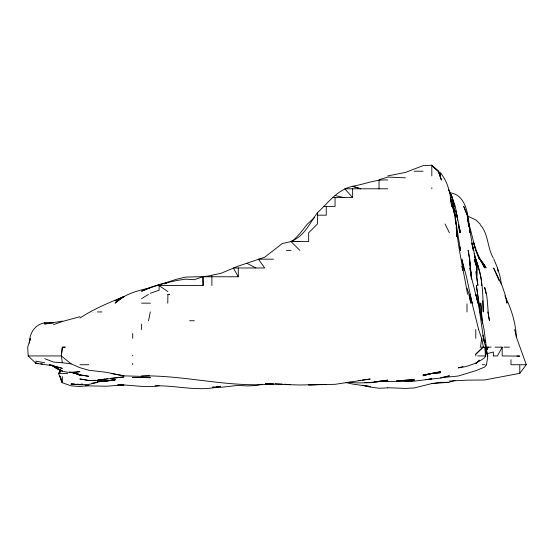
<?xml version="1.0" encoding="UTF-8"?>
<svg xmlns="http://www.w3.org/2000/svg" width="554" height="554" viewBox="0 0 554 554"><rect width="100%" height="100%" fill="white"/><g stroke="black" fill="none" stroke-linecap="round" stroke-linejoin="round"><path stroke-width="0.83" d="M475.796 271.668L477.901 285.566L476.786 276.765L476.807 267.97M482.444 323.148L480.747 303.156L481.571 313.55M485.38 353.535L485.359 355.135L485.075 347.143L485.629 355.938L484.598 357.787C476.835 363.438 467.708 366.769 458.206 367.877L463.006 366.54M167.765 303.156L167.91 294.361L169.676 294.361L167.91 294.361M476.793 276.765L477.008 267.97L474.314 259.175L476.606 267.236M71.147 363.867L61.328 355.938L62.346 347.143L65.33 347.143L62.346 347.33L61.328 355.938L62.346 362.745L71.147 363.867L79.942 367.683L88.737 370.238L106.333 372.295L123.93 375.868L141.519 376.374L149.518 375.889M425.417 379.67L440.61 378.063L449.405 375.82L440.61 377.766L458.206 376.021L475.796 370.702L484.598 367.094L486.516 364.733L487.839 355.938L486.1 347.94M29.39 343.141C29.66 328.834 39.223 320.531 53.551 322.85L44.756 323.965L44.756 322.767M29.978 340.745L30.442 338.342L27.7 347.143L28.171 355.938L35.962 363.396L53.551 365.785L49.431 364.733L62.346 368.362L53.551 365.979M148.527 320.752L150.314 311.95M486.204 350.336L487.001 347.143L491.142 347.143M486.038 350.128L487.001 347.143M60.774 369.67L59.458 373.528L60.615 370.342M486.218 350.876L488.226 347.143L486.412 350.696M60.303 369.913L58.558 373.528L62.18 382.329L60.338 376.727M494.999 347.143L502.187 347.143L497.464 355.938L493.572 355.938M449.405 381.048L467.001 380.148L484.598 379.982L519.784 373.327L526.3 364.733L516.82 338.342L514.645 329.547M352.642 186.345L360.744 188.796L352.642 186.345C337.476 189.35 328.224 202.909 317.456 212.66C309.679 223.047 304.368 236.572 291.065 241.232L299.859 241.579M292.831 240.962L299.859 233.608L307.484 223.982L314.644 217.355M475.796 355.938L475.796 354.165L482.243 347.725M479.522 360.1L475.796 363.666L479.57 360.356M475.796 354.165L483.358 347.143L481.8 338.342M149.518 288.018C137.205 290.705 124.435 294.084 115.128 303.156L123.93 296.529L115.128 300.933L123.93 296.785M141.519 298.675L148.451 294.361M79.942 318.065C93.612 308.98 108.84 302.754 123.93 296.501M147.115 289.084L141.519 291.272L150.314 287.332L159.116 284.576L176.705 280.504L185.507 279.154L194.302 279.694L202.833 276.765L238.282 276.765L238.282 267.97M211.891 275.193L220.693 273.427L238.282 266.121L264.673 257.222L282.27 243.525L291.065 241.579L308.661 241.579L308.661 232.784L317.456 223.982L317.456 212.66M145.522 289.327L176.705 279.195L185.507 277.111L203.096 276.64L211.891 275.518M53.551 324.637L62.346 321.486L79.942 316.694M150.314 293.253L159.116 290.22L159.116 285.566L203.096 285.566L203.096 276.765M455.007 380.411L448.726 382.329L431.815 383.562L414.219 387.973L405.424 388.402L387.828 387.731M379.033 179.697L387.828 177.079L405.424 177.82M430.264 373.749L423.014 375.744L431.012 373.728L423.014 375.044L440.61 371.699L431.815 373.528L440.61 372.71L431.815 373.375M486.994 353.729L493.392 351.991L493.392 355.938M352.642 186.227C364.477 184.344 375.757 179.157 387.828 180.002M387.828 175.895L405.424 172.433L423.014 165.674L431.815 165.196L438.096 171.207L431.815 165.355L438.623 171.207L441.386 180.002L438.623 171.207M99.138 380.058L104.734 379.248L97.539 380.688L88.737 380.473L79.942 378.978L88.737 380.473L95.939 380.314M262.277 384.234L255.879 385.501L247.084 385.944L238.282 385.349L220.693 387.343L212.694 387.218M104.734 379.192L97.539 380.453L105.53 379.151M62.346 321.14L44.756 323.965M91.936 383.181L97.539 382.329L88.737 384.434L79.942 384.801L71.147 383.874L74.347 384.06M103.93 379.248L97.539 380.141L123.93 376.914L110.329 378.382M431.815 383.562L440.61 382.329L448.726 382.329M106.333 378.915L107.933 378.701M362.24 380.092L370.238 379.026L335.052 384.324L308.661 384.885L326.251 384.4M106.333 380.882L97.539 381.879L115.128 380.079L107.933 380.736M379.033 381.145L387.828 380.155C375.162 382.163 362.316 383.825 349.484 382.329L352.642 382.495L346.243 382.378L352.642 382.329M374.234 381.658L376.637 381.401M358.237 380.529L360.64 380.279M212.694 387.121L214.294 386.962M215.894 386.796L220.693 386.311C198.934 392.135 177.003 385.259 155.113 385.84M425.417 379.594L431.815 378.957L414.219 381.145L405.424 381.235L414.219 380.57L405.424 381.394L379.033 381.477L382.232 381.436M159.116 385.674C145.217 388.278 131.443 384.483 117.531 385.009L123.93 384.864L106.333 386.235L85.538 385.799M79.942 374.85L76.487 373.749L79.942 374.989L88.737 376.291L79.942 374.774L71.147 372.295L79.942 371.637C70.039 373.652 59.555 372.198 51.903 365.176L62.346 371.152L53.551 366.464L52.076 365.183L53.551 366.492M387.828 387.869L379.033 388.25L370.238 387.08L362.24 385.245M317.456 384.628L299.859 385.002L265.477 383.977L273.468 383.977C229.155 387.98 185.763 375.127 141.519 375.896M265.477 383.742L270.276 383.638M383.832 381.408L387.828 381.353C380.009 380.633 372.426 383.562 364.636 382.551M85.538 385.577L88.737 385.556L79.942 386.498L71.147 385.847L62.346 382.772M414.219 171.207L423.014 171.207M387.828 188.796L344.775 188.796L352.642 197.598L332.469 197.598M323.612 206.393L335.052 206.393L335.052 197.598M317.456 215.187L326.251 215.187L326.251 206.393M286.383 250.373L291.065 250.373M273.468 259.175L258.393 259.175L264.673 267.97L233.331 267.97L238.282 276.765M141.519 303.156L150.314 303.156M97.539 311.95L101.908 311.95M189.6 320.752L194.302 320.752M484.431 347.143L480.491 347.143L481.661 338.342L478.621 329.547M503.939 347.143L509.465 347.143M28.171 355.938L61.328 355.938M477.749 355.938L485.629 355.938M79.942 364.733L88.737 364.733M482.278 364.733L484.598 364.733M485.983 364.733L486.516 364.733M520.428 364.733L526.3 364.733M58.558 373.528L67.678 373.528M275.068 383.652L282.27 384.005M76.743 384.199L79.146 384.337M516.972 355.938L519.784 356.132L502.187 355.938L502.187 347.143M62.346 362.745L53.551 362.081L44.756 358.673M284.666 384.213L290.268 384.684M35.962 363.147L38.358 363.431M40.754 363.722L42.353 363.909M123.93 375.868L111.243 373.528M363.036 385.335L370.238 386.547L352.642 384.06L345.551 382.502M44.756 362.759L35.962 361.18L35.962 363.396M335.052 195.527L343.847 197.598M71.147 372.295L75.988 373.528L69.548 371.893M449.405 192.792C467.292 194.142 468.656 218.477 469.792 231.981M76.736 373.528L79.139 374.462M467.735 216.129L475.796 219.931L480.11 223.982M438.297 171.934L440.61 173.035C448.241 182.411 450.686 194.634 451.635 206.393L450.714 199.994M76.286 373.528L79.942 375.529L77.117 373.528M247.084 263.399L255.879 267.97M159.116 285.566L167.91 291.626M291.065 241.579L299.859 250.373M438.955 173.513L440.61 175.244L440.61 173.035M439.024 173.222L440.61 175.244M484.598 265.221L479.854 259.175L484.598 265.297L486.059 267.97L484.598 265.221L479.861 259.175L484.598 267.063L480.221 259.175L484.598 267.97L476.177 251.107M480.159 224.64C488.69 233.961 487.153 247.721 493.392 258.254M448.352 189.392L452.383 197.598L455.083 215.187L452.161 197.598L449.405 191.165L452.265 197.598L454.488 206.393L452.085 197.598L455.312 206.393L456.877 215.187L455.651 210.388L458.747 223.982L459.792 232.784L458.927 227.985M439.426 175.05L440.61 177.356M445.035 223.982L449.405 232.784M476.108 262.215C483.088 277.686 482.846 295.296 483.268 311.95L482.797 300.76M504.895 295.829C511.314 308.883 515.843 322.892 516.3 337.545M493.87 259.175L497.506 267.97L500.103 276.765L501.529 284.763M499.154 280.767L493.642 267.97L502.187 285.892L505.033 294.361L506.986 303.156L506.155 300.76M476.115 251.177L479.3 259.175L473.428 242.34L475.796 250.373L469.016 223.982M478.601 267.97C474.681 260.151 474.598 251.343 471.842 243.178M476.073 261.114L478.559 267.97L475.796 259.591L476.918 263.399M451.378 202.39C455.589 213.332 456.579 225.159 457.022 236.78M467.001 288.212L469.12 294.361L470.845 303.156L469.037 295.157M483.24 338.342L485.713 347.143L485.449 355.135L486.315 347.143L484.071 329.547L480.325 311.95L476.378 285.566L479.909 310.351M468.816 226.385L467.354 215.187L463.726 206.393L467.147 215.187M474.044 253.573C477.479 264.016 481.523 274.41 481.758 285.566M461.704 266.37L462.188 267.97M474.591 256.772L475.311 259.175M458.435 225.118L460.72 232.784L458.435 224.786M482.742 335.142L484.598 342.337C480.837 326.493 480.65 309.977 475.796 294.361L477.964 303.156L471.295 276.765L469.972 267.97L471.018 275.968M459.557 246.378L460.679 250.373L459.439 246.336L460.512 250.373L454.786 215.187M59.957 375.931L61.757 382.329L62.346 382.329L62.346 376.526M478.663 329.547L469.827 294.361L472.174 303.156L466.447 276.765L461.773 259.175L464.19 270.366M454.993 215.187L450.367 197.598L454.301 213.588M471.752 243.178L473.372 250.373L467.278 215.991M485.941 293.572L484.598 287.235C488.559 298.017 486.959 309.693 489.507 320.752L488.386 315.15M487.742 311.95L488.06 313.55M470.678 271.966L471.558 276.765L469.39 259.175L471.073 275.968L469.771 259.175L468.137 250.373L469.259 257.575M480.083 311.95L480.366 313.55M469.889 231.981L469.48 229.585L469.64 231.981M462.32 268.766L462.583 270.366M497.506 267.97L498.004 271.169M455.097 218.387L455.333 219.986M455.679 222.383L455.914 223.982M485.006 340.745L485.235 342.344M485.581 344.74L485.816 346.34M457.632 219.986L456.939 215.187L457.583 219.986M467.354 215.187L468.642 226.385M471.122 276.765L471.454 279.168M456.766 231.184C459.051 252.451 464.003 273.288 467.59 294.361M469.951 231.981L469.224 223.982L469.39 227.182M456.191 227.182L456.621 231.981M456.254 223.982L456.538 227.985M456.787 234.384L456.932 236.78L456.849 232.784M469.508 259.175L469.709 263.171M481.689 316.75L481.779 319.152M202.833 276.765L203.096 285.566M519.784 373.327L519.784 364.733L510.982 364.733L510.982 359.678M475.796 329.547L475.796 338.342M467.001 303.834L467.001 311.95M431.815 165.196L431.815 175.895M431.815 187.771L431.815 188.796M379.033 180.002L379.033 188.796M352.642 188.796L352.642 197.598M211.891 276.765L211.891 285.566M141.519 324.09L141.519 329.547M132.725 333.494L132.725 338.342M132.725 355.266L132.725 355.938M132.725 363.389L132.725 364.733M167.91 282.339L163.915 283.807L167.91 282.401M115.128 379.462L106.333 381.152L97.539 381.27L106.333 381.007L115.128 379.462M414.219 379.601L396.629 380.896L414.219 379.601M82.338 384.192L80.745 384.324L82.338 384.185M79.146 384.393L71.147 384.49L79.146 384.393M150.314 377.655L132.725 377.44L150.314 377.655M487.485 355.938L485.754 348.743L487.485 355.938"/></g></svg>
